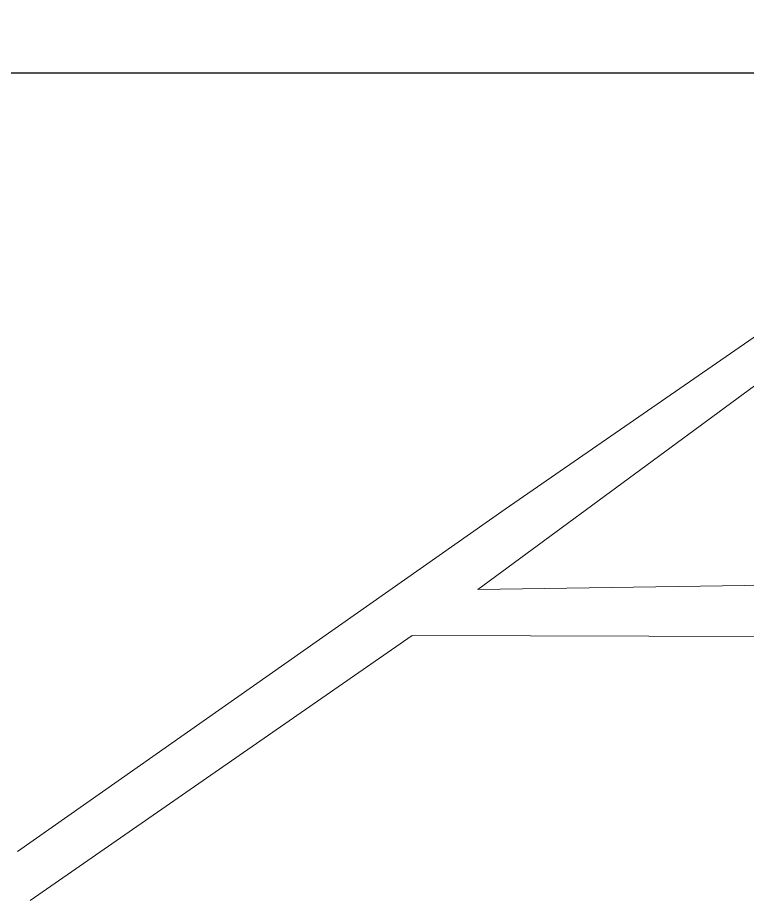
# Model space of a CAD drawing. Header units: millimetres. Extents: x -105266 to 178069, y 491 to 168574.
# Drawn here: x -62433 to -59703, y 31435 to 34737 of the extents above; entities that cross this region are included whole.
import ezdxf

# ---------------------------------------------------------------- set-up
doc = ezdxf.new("R2010")
doc.units = ezdxf.units.MM
doc.layers.add('A-L-W', color=123, linetype='Continuous', lineweight=15)

msp = doc.modelspace()

# ---------------------------------------------------------------- linework, layer by layer
at = {"color": 1}
msp.add_xline((57065.48, 34530.8), (1, 0), dxfattribs=at)
at = {"layer": 'A-L-W'}
for p, q in [((-55481.63, 36453.25), (-60711.4, 32596.91)), ((-60609.55, 32898.11), (-58099.5, 34631.03)), ((-60609.55, 32898.11), (-62433.31, 31617.25)), ((-59294.54, 32618.84), (-60711.4, 32596.91)), ((-60956.81, 32425.55), (-62387.1, 31434.53)), ((-59267.36, 32420.58), (-60956.81, 32425.55))]:
    msp.add_line(p, q, dxfattribs=at)

doc.saveas('drawing.dxf')
